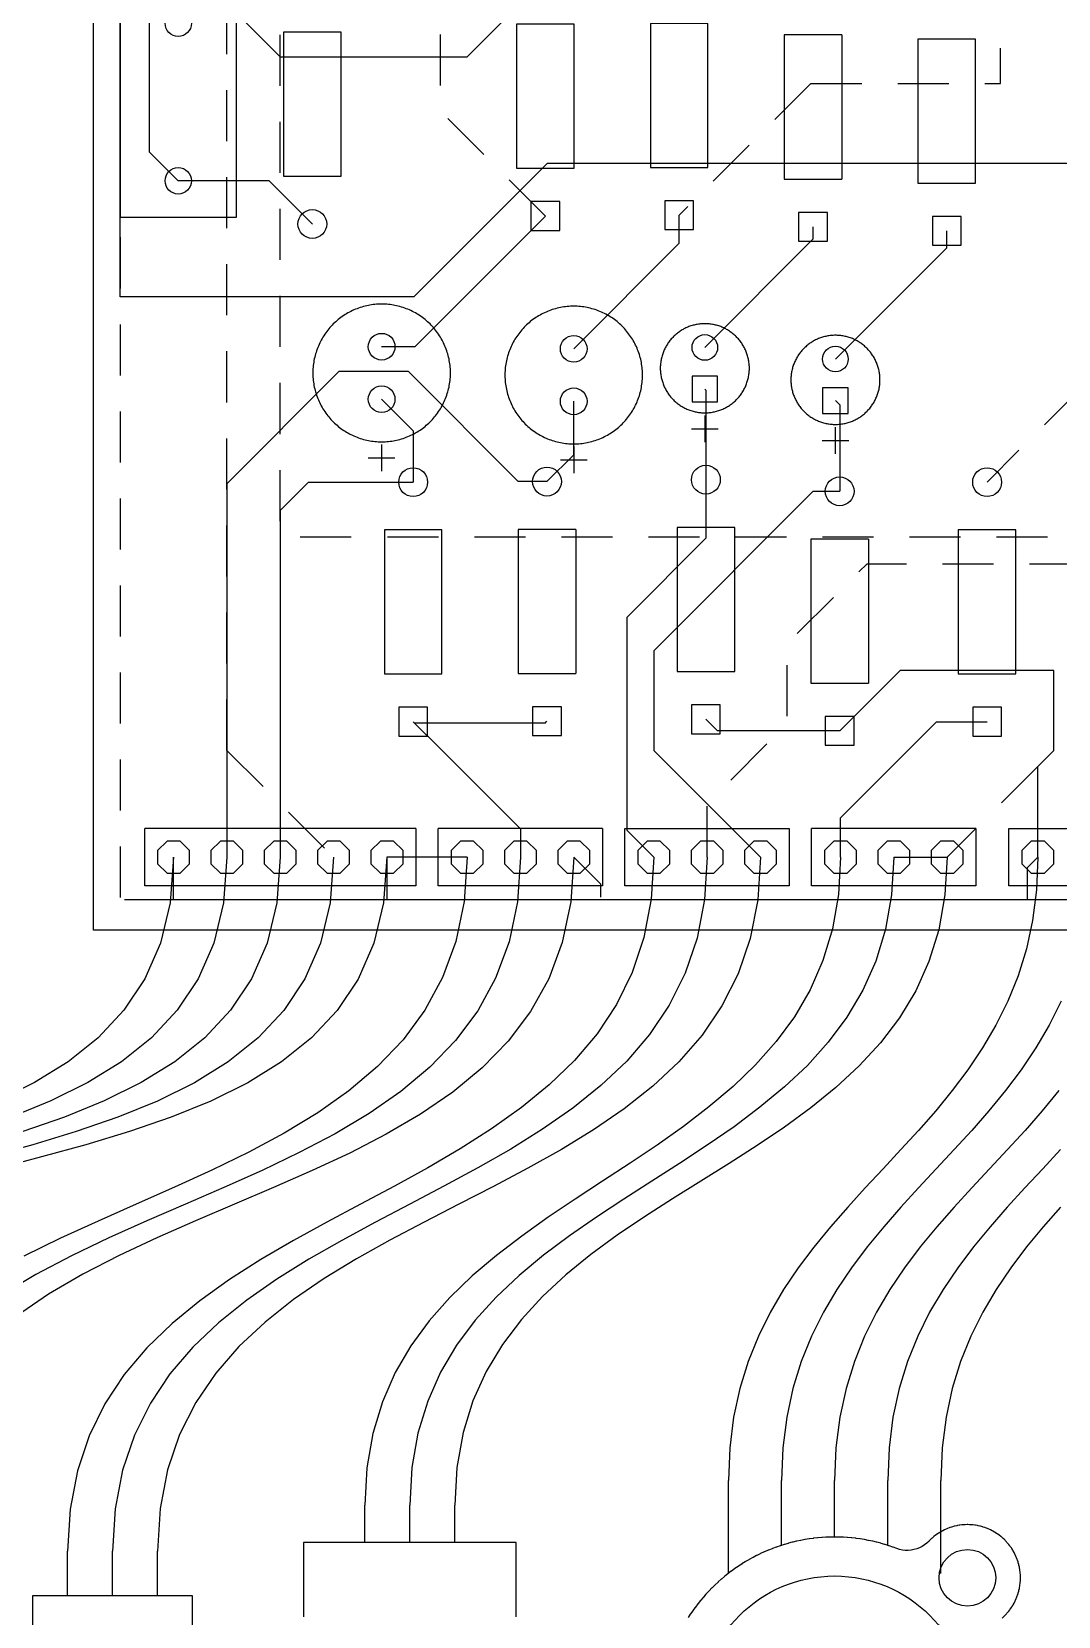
# Model space of a CAD drawing. Header units: millimetres. Extents: x 0 to 150, y 0 to 136.
# Drawn here: x 32.3 to 66.6, y 36.2 to 89 of the extents above; entities that cross this region are included whole.
import ezdxf

# ---------------------------------------------------------------- set-up
doc = ezdxf.new("R2010")
doc.units = ezdxf.units.MM
for name, color, linetype in [('CU_BOT', 5, 'Continuous'), ('CU_TOP', 1, 'Continuous'), ('HARNESS', 3, 'Continuous'), ('OUTLINE', 7, 'Continuous'), ('PADS', 2, 'Continuous'), ('PANEL', 4, 'Continuous'), ('PANEL_DETAIL', 4, 'Continuous'), ('SILK', 8, 'Continuous')]:
    doc.layers.add(name, color=color, linetype=linetype)

msp = doc.modelspace()

# ---------------------------------------------------------------- linework, layer by layer
at = {"layer": 'CU_BOT'}
for points in [[(38.845, 88.28), (38.845, 89.98)], [(40.623, 87.2248), (40.623, 88.9248)], [(45.957, 87.2389), (45.957, 88.9389)], [(64.1065, 87.305), (64.626, 87.305), (64.626, 88.4855)], [(35.289, 87.979), (35.289, 86.279)], [(58.3065, 87.305), (57.1044, 86.1029)], [(58.3065, 87.305), (60.0065, 87.305)], [(61.2065, 87.305), (62.9065, 87.305)], [(38.845, 85.38), (38.845, 87.08)], [(47.4063, 84.9392), (46.2042, 86.1413)], [(40.623, 84.3248), (40.623, 86.0248)], [(35.289, 85.079), (35.289, 83.379)], [(56.2559, 85.2544), (55.0538, 84.0523)], [(38.845, 82.48), (38.845, 84.18)], [(49.4569, 82.8886), (48.2548, 84.0906)], [(40.623, 81.4248), (40.623, 83.1248)], [(54.2053, 83.2038), (53.917, 82.9155)], [(35.289, 82.179), (35.289, 80.479)], [(38.845, 79.58), (38.845, 81.28)], [(40.623, 78.5248), (40.623, 80.2248)], [(35.289, 79.279), (35.289, 77.579)], [(38.845, 76.68), (38.845, 78.38)], [(40.623, 75.6248), (40.623, 77.3248)], [(67.293, 77.1322), (66.0909, 75.9301)], [(35.289, 76.379), (35.289, 74.679)], [(38.845, 73.78), (38.845, 75.48)], [(65.2424, 75.0816), (64.1815, 74.0207)], [(40.623, 72.7248), (40.623, 74.4248)], [(35.289, 73.479), (35.289, 71.779)], [(38.845, 70.88), (38.845, 72.58)], [(42.9902, 72.192), (41.2902, 72.192)], [(45.8902, 72.192), (44.1902, 72.192)], [(48.7902, 72.192), (47.0902, 72.192)], [(51.6902, 72.192), (49.9902, 72.192)], [(54.5902, 72.192), (52.8902, 72.192)], [(57.4902, 72.192), (55.7902, 72.192)], [(60.3902, 72.192), (58.6902, 72.192)], [(63.2902, 72.192), (61.5902, 72.192)], [(66.1902, 72.192), (64.4902, 72.192)], [(59.9063, 71.0283), (60.181, 71.303), (61.4926, 71.303)], [(62.6926, 71.303), (64.3926, 71.303)], [(65.5926, 71.303), (67.2926, 71.303)], [(35.289, 70.579), (35.289, 68.879)], [(57.8557, 68.9777), (59.0578, 70.1798)], [(38.845, 67.98), (38.845, 69.68)], [(35.289, 67.679), (35.289, 65.979)], [(57.514, 66.2193), (57.514, 67.9193)], [(38.845, 65.08), (38.845, 66.78)], [(38.845, 65.08), (40.0471, 63.8779)], [(55.6404, 64.0954), (56.8425, 65.2975)], [(35.289, 64.779), (35.289, 63.079)], [(65.8588, 64.5348), (64.6567, 63.3327)], [(40.8956, 63.0294), (42.0977, 61.8273)], [(54.847, 61.524), (54.847, 63.224)], [(63.8082, 62.4842), (62.848, 61.524)], [(35.289, 61.879), (35.289, 60.179)], [(50.402, 61.524), (51.291, 60.635), (51.291, 60.1922)], [(37.128, 60.1016), (35.428, 60.1016)], [(40.028, 60.1016), (38.328, 60.1016)], [(42.928, 60.1016), (41.228, 60.1016)], [(45.828, 60.1016), (44.128, 60.1016)], [(48.728, 60.1016), (47.028, 60.1016)], [(51.628, 60.1016), (51.291, 60.1016), (49.928, 60.1016)], [(54.528, 60.1016), (52.828, 60.1016)], [(57.428, 60.1016), (55.728, 60.1016)], [(60.328, 60.1016), (58.628, 60.1016)], [(63.228, 60.1016), (61.528, 60.1016)], [(66.128, 60.1016), (64.428, 60.1016)]]:
    msp.add_lwpolyline(points, dxfattribs=at)
at = {"layer": 'CU_TOP'}
for points in [[(71.2046, 61.8796), (72.3603, 63.0353), (72.3603, 70.1473), (74.405, 72.192), (77.072, 72.192), (78.85, 73.97), (78.85, 78.6817), (79.739, 79.5707), (79.739, 84.638), (49.513, 84.638), (45.068, 80.193), (35.289, 80.193), (35.289, 94.417), (39.3336, 94.417), (39.734, 94.0166)], [(41.6915, 82.6224), (40.2519, 84.0619), (37.2218, 84.0619), (36.2654, 85.0184), (36.2654, 92.292), (36.3543, 92.3809), (36.4361, 92.3809), (40.623, 88.194), (46.846, 88.194), (49.4569, 90.8049), (49.4569, 90.8718)], [(53.917, 81.979), (53.917, 82.9155)], [(49.4569, 82.8886), (45.1024, 78.5341), (44.0012, 78.5341)], [(58.3771, 82.5298), (58.3771, 82.1126), (54.7732, 78.5087)], [(62.8372, 81.8336), (62.8372, 82.3951)], [(53.917, 81.979), (50.402, 78.464)], [(62.8372, 81.8336), (59.1267, 78.123)], [(49.5114, 74.0394), (48.5546, 74.0394), (44.8902, 77.7038), (42.5788, 77.7038), (38.845, 73.97), (38.845, 61.524)], [(54.7732, 77.1219), (54.8088, 77.0863), (54.8088, 74.102), (54.8088, 72.1538), (52.18, 69.525)], [(45.0513, 75.7341), (44.0012, 76.7841)], [(50.402, 74.9301), (50.402, 76.714)], [(59.2689, 76.5939), (59.1267, 76.7362)], [(59.2689, 76.5939), (59.2689, 73.7163)], [(106.0534, 75.748), (104.631, 75.748), (99.9193, 75.748), (96.4522, 72.2809), (96.4522, 62.9398), (97.9628, 61.4292), (96.6352, 60.1016), (80.816, 60.1016), (75.294, 60.1016), (71.738, 60.1016), (65.515, 60.1016), (44.179, 60.1016), (37.067, 60.1016), (37.067, 61.524)], [(45.0513, 75.7341), (45.0513, 74.0207)], [(50.402, 74.9301), (49.5114, 74.0394)], [(40.623, 73.081), (41.5627, 74.0207), (45.0513, 74.0207)], [(58.3799, 73.7163), (53.069, 68.4054)], [(58.3799, 73.7163), (59.2689, 73.7163)], [(40.623, 73.081), (40.623, 61.524)], [(52.18, 62.413), (52.18, 69.525)], [(53.069, 68.4054), (53.069, 65.08), (56.625, 61.524)], [(65.8706, 61.524), (65.8706, 64.5466), (66.404, 65.08), (66.404, 67.747), (61.2829, 67.747), (59.2689, 65.733), (55.1945, 65.733), (54.8088, 66.1187)], [(45.0513, 66.0375), (45.0938, 65.9948), (45.957, 65.1317)], [(49.4499, 65.9948), (49.5114, 66.0562)], [(59.292, 61.524), (59.292, 62.8371), (62.4924, 66.0375), (64.1815, 66.0375)], [(49.4499, 65.9948), (45.0938, 65.9948)], [(48.624, 62.4647), (45.957, 65.1317)], [(48.624, 62.4647), (48.624, 61.524)], [(52.18, 62.413), (53.069, 61.524)], [(44.179, 61.524), (44.179, 60.1016)], [(46.846, 61.524), (44.179, 61.524)], [(61.07, 61.524), (62.848, 61.524)], [(65.515, 61.1684), (65.8706, 61.524)], [(65.515, 61.1684), (65.515, 60.1016)]]:
    msp.add_lwpolyline(points, dxfattribs=at)
at = {"layer": 'HARNESS'}
for points in [[(42.401, 61.524), (42.2885, 60.0024), (41.9628, 58.6542), (41.4418, 57.4652), (40.7431, 56.4207), (39.8846, 55.5063), (38.8839, 54.7076), (37.7589, 54.0101), (36.5273, 53.3994), (35.207, 52.861), (33.8155, 52.3804), (32.3708, 51.9432), (30.8905, 51.5348)], [(44.179, 61.524), (44.0665, 60.0021), (43.7407, 58.6538), (43.2195, 57.4645), (42.5206, 56.42), (41.6618, 55.5056), (40.6608, 54.7069), (39.5355, 54.0094), (38.3035, 53.3988), (36.9827, 52.8604), (35.5909, 52.3799), (34.1457, 51.9429), (32.665, 51.5347), (31.1665, 51.141)], [(37.067, 61.524), (36.9546, 60.0032), (36.6292, 58.6557), (36.1087, 57.467), (35.4106, 56.4228), (34.5529, 55.5086), (33.5532, 54.7099), (32.4292, 54.0123), (31.1988, 53.4013)], [(48.624, 61.524), (48.5275, 60.0413), (48.248, 58.701), (47.8008, 57.4912), (47.2012, 56.4), (46.4644, 55.4156), (45.6056, 54.5262), (44.6401, 53.7198), (43.5832, 52.9846), (42.45, 52.3087), (41.2559, 51.6802), (40.016, 51.0874), (38.7456, 50.5183), (37.46, 49.961), (36.1744, 49.4037), (34.904, 48.8346), (33.6641, 48.2418), (32.47, 47.6133), (31.3368, 46.9374)], [(38.845, 61.524), (38.7326, 60.0029), (38.4071, 58.6552), (37.8864, 57.4664), (37.1881, 56.4221), (36.3301, 55.5078), (35.3301, 54.7091), (34.2058, 54.0116), (32.975, 53.4007), (31.6554, 52.8621)], [(50.402, 61.524), (50.3042, 60.0329), (50.0213, 58.6863), (49.5685, 57.4719), (48.9614, 56.3779), (48.2153, 55.3922), (47.3458, 54.5027), (46.3683, 53.6975), (45.2981, 52.9645), (44.1508, 52.2916), (42.9417, 51.6668), (41.6863, 51.0782), (40.4, 50.5136), (39.0983, 49.961), (37.7966, 49.4084), (36.5103, 48.8438), (35.2549, 48.2552), (34.0458, 47.6304), (32.8985, 46.9575), (31.8283, 46.2245)], [(40.623, 61.524), (40.5105, 60.0026), (40.185, 58.6547), (39.6641, 57.4658), (38.9656, 56.4214), (38.1073, 55.5071), (37.107, 54.7084), (35.9823, 54.0109), (34.7511, 53.4001), (33.4312, 52.8615), (32.0401, 52.3808)], [(46.846, 61.524), (46.7507, 60.0496), (46.4747, 58.7156), (46.0331, 57.5103), (45.441, 56.422), (44.7134, 55.4389), (43.8654, 54.5495), (42.912, 53.7419), (41.8683, 53.0045), (40.7493, 52.3256), (39.5701, 51.6935), (38.3457, 51.0965), (37.0912, 50.5229), (35.8217, 49.961), (34.5522, 49.3991), (33.2977, 48.8255), (32.0733, 48.2285)], [(53.069, 61.524), (52.9845, 60.1218), (52.7399, 58.8426), (52.3486, 57.6762), (51.8239, 56.6124), (51.1791, 55.6409), (50.4276, 54.7514), (49.5826, 53.9338), (48.6577, 53.1776), (47.666, 52.4728), (46.621, 51.8089), (45.536, 51.1759), (44.4243, 50.5633), (43.2992, 49.961), (42.1741, 49.3587), (41.0624, 48.7461), (39.9774, 48.1131), (38.9324, 47.4492), (37.9407, 46.7444), (37.0158, 45.9882), (36.1708, 45.1706), (35.4193, 44.2811), (34.7745, 43.3096), (34.2498, 42.2458), (33.8585, 41.0794), (33.6139, 39.8002), (33.5294, 38.398)], [(54.847, 61.524), (54.7613, 60.114), (54.5132, 58.8289), (54.1163, 57.6583), (53.5841, 56.5918), (52.9301, 55.6191), (52.1678, 54.7296), (51.3108, 53.913), (50.3726, 53.1589), (49.3668, 52.4569), (48.3068, 51.7965), (47.2063, 51.1673), (46.0786, 50.5589), (44.9375, 49.961), (43.7964, 49.3631), (42.6687, 48.7547), (41.5682, 48.1255), (40.5082, 47.4651), (39.5024, 46.7631), (38.5642, 46.009), (37.7072, 45.1924), (36.9449, 44.3029), (36.2909, 43.3302), (35.7587, 42.2637), (35.3618, 41.0931), (35.1137, 39.808), (35.028, 38.398)], [(56.625, 61.524), (56.5381, 60.1061), (56.2865, 58.815), (55.884, 57.6402), (55.3443, 56.5711), (54.681, 55.5971), (53.908, 54.7076), (53.0389, 53.8922), (52.0875, 53.1401), (51.0675, 52.4409), (49.9926, 51.7839), (48.8765, 51.1587), (47.733, 50.5545), (46.5758, 49.961), (45.4186, 49.3675), (44.2751, 48.7633), (43.159, 48.1381), (42.0841, 47.4811), (41.0641, 46.7819), (40.1127, 46.0298), (39.2436, 45.2144), (38.4706, 44.3249), (37.8073, 43.3509), (37.2676, 42.2818), (36.8651, 41.107), (36.6135, 39.8159), (36.5266, 38.398)], [(59.292, 61.524), (59.2235, 60.2785), (59.0251, 59.1326), (58.7076, 58.0781), (58.2819, 57.1065), (57.7589, 56.2096), (57.1492, 55.3792), (56.4639, 54.6068), (55.7135, 53.8842), (54.9091, 53.2032), (54.0614, 52.5553), (53.1812, 51.9324), (52.2794, 51.326), (51.3667, 50.728), (50.454, 50.13), (49.5522, 49.5236), (48.672, 48.9007), (47.8243, 48.2528), (47.0199, 47.5718), (46.2695, 46.8492), (45.5842, 46.0768), (44.9745, 45.2464), (44.4515, 44.3495), (44.0258, 43.3779), (43.7083, 42.3234), (43.5099, 41.1775), (43.4414, 39.932)], [(61.07, 61.524), (61.0003, 60.2714), (60.7984, 59.12), (60.4753, 58.0616), (60.0421, 57.0876), (59.5099, 56.1896), (58.8895, 55.3591), (58.192, 54.5878), (57.4285, 53.8671), (56.6098, 53.1886), (55.7472, 52.5439), (54.8515, 51.9245), (53.9337, 51.322), (53.005, 50.728), (52.0763, 50.134), (51.1585, 49.5315), (50.2628, 48.9121), (49.4002, 48.2674), (48.5815, 47.5889), (47.818, 46.8682), (47.1205, 46.0969), (46.5001, 45.2664), (45.9679, 44.3684), (45.5347, 43.3944), (45.2116, 42.336), (45.0097, 41.1846), (44.94, 39.932)], [(62.848, 61.524), (62.777, 60.2641), (62.5716, 59.1073), (62.243, 58.045), (61.8023, 57.0685), (61.2608, 56.1693), (60.6297, 55.3389), (59.9202, 54.5685), (59.1434, 53.8497), (58.3106, 53.1738), (57.433, 52.5323), (56.5218, 51.9166), (55.5881, 51.318), (54.6433, 50.728), (53.6985, 50.138), (52.7648, 49.5394), (51.8536, 48.9237), (50.976, 48.2822), (50.1432, 47.6063), (49.3664, 46.8875), (48.6569, 46.1171), (48.0258, 45.2867), (47.4843, 44.3875), (47.0436, 43.411), (46.715, 42.3487), (46.5096, 41.1919), (46.4386, 39.932)], [(65.8706, 61.524), (65.826, 60.437), (65.697, 59.4191), (65.4905, 58.4647), (65.2136, 57.568), (64.8733, 56.7231), (64.4768, 55.9245), (64.0309, 55.1661), (63.5429, 54.4424), (63.0196, 53.7475), (62.4681, 53.0757), (61.8956, 52.4212), (61.309, 51.7782), (60.7153, 51.141), (60.1216, 50.5038), (59.535, 49.8608), (58.9625, 49.2063), (58.411, 48.5345), (57.8877, 47.8396), (57.3997, 47.1159), (56.9538, 46.3575), (56.5573, 45.5589), (56.217, 44.714), (55.9401, 43.8173), (55.7336, 42.8629), (55.6046, 41.845), (55.56, 40.758)], [(66.6506, 56.7227), (66.2537, 55.924), (65.8075, 55.1657), (65.319, 54.442), (64.7954, 53.7472), (64.2435, 53.0755), (63.6705, 52.421), (63.0834, 51.7781), (62.4893, 51.141), (61.8952, 50.5039), (61.3081, 49.861), (60.7351, 49.2065), (60.1832, 48.5348), (59.6596, 47.84), (59.1711, 47.1163), (58.7249, 46.358), (58.328, 45.5593), (57.9875, 44.7144), (57.7104, 43.8176), (57.5038, 42.8632), (57.3746, 41.8452), (57.33, 40.758)], [(66.5712, 53.7469), (66.0189, 53.0752), (65.4454, 52.4209), (64.8579, 51.778), (64.2633, 51.141), (63.6687, 50.504), (63.0812, 49.8611), (62.5077, 49.2068), (61.9554, 48.5351), (61.4314, 47.8403), (60.9425, 47.1167), (60.496, 46.3584), (60.0988, 45.5597), (59.758, 44.7148), (59.4807, 43.818), (59.2739, 42.8634), (59.1447, 41.8454), (59.1, 40.758)], [(66.6324, 51.778), (66.0373, 51.141), (65.4422, 50.504), (64.8543, 49.8613), (64.2804, 49.207), (63.7277, 48.5354), (63.2032, 47.8407), (62.714, 47.1171), (62.2671, 46.3588), (61.8696, 45.5601), (61.5286, 44.7152), (61.251, 43.8183), (61.044, 42.8637), (60.9147, 41.8455), (60.87, 40.758)], [(66.6273, 49.8615), (66.053, 49.2073), (65.4999, 48.5357), (64.975, 47.8411), (64.4854, 47.1175), (64.0382, 46.3593), (63.6404, 45.5606), (63.2991, 44.7156), (63.0213, 43.8187), (62.8142, 42.864), (62.6847, 41.8457), (62.64, 40.758)]]:
    msp.add_lwpolyline(points, dxfattribs=at)
at = {"layer": 'OUTLINE'}
msp.add_lwpolyline([(34.4, 129.088), (132.4, 129.088), (132.4, 59.088), (34.4, 59.088)], close=True, dxfattribs=at)
at = {"layer": 'PADS'}
for points in [[(48.9768, 83.3686), (48.9768, 82.4085), (49.9369, 82.4085), (49.9369, 83.3686)], [(53.4369, 83.3956), (53.4369, 82.4355), (54.397, 82.4355), (54.397, 83.3956)], [(57.897, 83.0099), (57.897, 82.0498), (58.8572, 82.0498), (58.8572, 83.0099)], [(62.3572, 82.8752), (62.3572, 81.9151), (63.3173, 81.9151), (63.3173, 82.8752)], [(54.3465, 77.5486), (54.3465, 76.6952), (55.1999, 76.6952), (55.1999, 77.5486)], [(58.6999, 77.1629), (58.6999, 76.3095), (59.5534, 76.3095), (59.5534, 77.1629)], [(49.0313, 66.5363), (49.0313, 65.5762), (49.9915, 65.5762), (49.9915, 66.5363)], [(54.3287, 66.5988), (54.3287, 65.6387), (55.2888, 65.6387), (55.2888, 66.5988)], [(44.5712, 66.5175), (44.5712, 65.5574), (45.5313, 65.5574), (45.5313, 66.5175)], [(58.7888, 66.2131), (58.7888, 65.253), (59.749, 65.253), (59.749, 66.2131)], [(63.7014, 66.5175), (63.7014, 65.5574), (64.6616, 65.5574), (64.6616, 66.5175)], [(37.6004, 61.7449), (37.2879, 62.0574), (36.8461, 62.0574), (36.5336, 61.7449), (36.5336, 61.3031), (36.8461, 60.9906), (37.2879, 60.9906), (37.6004, 61.3031)], [(39.3784, 61.7449), (39.0659, 62.0574), (38.6241, 62.0574), (38.3116, 61.7449), (38.3116, 61.3031), (38.6241, 60.9906), (39.0659, 60.9906), (39.3784, 61.3031)], [(41.1564, 61.7449), (40.8439, 62.0574), (40.4021, 62.0574), (40.0896, 61.7449), (40.0896, 61.3031), (40.4021, 60.9906), (40.8439, 60.9906), (41.1564, 61.3031)], [(42.9344, 61.7449), (42.6219, 62.0574), (42.1801, 62.0574), (41.8676, 61.7449), (41.8676, 61.3031), (42.1801, 60.9906), (42.6219, 60.9906), (42.9344, 61.3031)], [(44.7124, 61.7449), (44.3999, 62.0574), (43.9581, 62.0574), (43.6456, 61.7449), (43.6456, 61.3031), (43.9581, 60.9906), (44.3999, 60.9906), (44.7124, 61.3031)], [(47.3794, 61.7449), (47.0669, 62.0574), (46.6251, 62.0574), (46.3126, 61.7449), (46.3126, 61.3031), (46.6251, 60.9906), (47.0669, 60.9906), (47.3794, 61.3031)], [(49.1574, 61.7449), (48.8449, 62.0574), (48.4031, 62.0574), (48.0906, 61.7449), (48.0906, 61.3031), (48.4031, 60.9906), (48.8449, 60.9906), (49.1574, 61.3031)], [(50.9354, 61.7449), (50.6229, 62.0574), (50.1811, 62.0574), (49.8686, 61.7449), (49.8686, 61.3031), (50.1811, 60.9906), (50.6229, 60.9906), (50.9354, 61.3031)], [(53.6024, 61.7449), (53.2899, 62.0574), (52.8481, 62.0574), (52.5356, 61.7449), (52.5356, 61.3031), (52.8481, 60.9906), (53.2899, 60.9906), (53.6024, 61.3031)], [(55.3804, 61.7449), (55.0679, 62.0574), (54.6261, 62.0574), (54.3136, 61.7449), (54.3136, 61.3031), (54.6261, 60.9906), (55.0679, 60.9906), (55.3804, 61.3031)], [(57.1584, 61.7449), (56.8459, 62.0574), (56.4041, 62.0574), (56.0916, 61.7449), (56.0916, 61.3031), (56.4041, 60.9906), (56.8459, 60.9906), (57.1584, 61.3031)], [(59.8254, 61.7449), (59.5129, 62.0574), (59.0711, 62.0574), (58.7586, 61.7449), (58.7586, 61.3031), (59.0711, 60.9906), (59.5129, 60.9906), (59.8254, 61.3031)], [(61.6034, 61.7449), (61.2909, 62.0574), (60.8491, 62.0574), (60.5366, 61.7449), (60.5366, 61.3031), (60.8491, 60.9906), (61.2909, 60.9906), (61.6034, 61.3031)], [(63.3814, 61.7449), (63.0689, 62.0574), (62.6271, 62.0574), (62.3146, 61.7449), (62.3146, 61.3031), (62.6271, 60.9906), (63.0689, 60.9906), (63.3814, 61.3031)], [(66.404, 61.7449), (66.0915, 62.0574), (65.6497, 62.0574), (65.3372, 61.7449), (65.3372, 61.3031), (65.6497, 60.9906), (66.0915, 60.9906), (66.404, 61.3031)]]:
    msp.add_lwpolyline(points, close=True, dxfattribs=at)
for centre, radius in [((37.2218, 89.3119), 0.4403), ((37.2218, 84.0619), 0.4403), ((41.6915, 82.6224), 0.4801), ((44.0012, 78.5341), 0.4445), ((50.402, 78.464), 0.4445), ((54.7732, 78.5087), 0.4267), ((59.1267, 78.123), 0.4267), ((44.0012, 76.7841), 0.4445), ((50.402, 76.714), 0.4445), ((45.0513, 74.0207), 0.4801), ((49.5114, 74.0394), 0.4801), ((54.8088, 74.102), 0.4801), ((64.1815, 74.0207), 0.4801), ((59.2689, 73.7163), 0.4801)]:
    msp.add_circle(centre, radius, dxfattribs=at)
at = {"layer": 'PANEL'}
for points in [[(64.6801, 36.163), (64.7473, 36.2335), (64.7677, 36.2529), (64.7851, 36.2703), (64.828, 36.3154), (64.8445, 36.3337), (64.8852, 36.3808), (64.9008, 36.3998), (64.9391, 36.4489), (64.9538, 36.4687), (64.9896, 36.5196), (65.0033, 36.54), (65.0366, 36.5926), (65.0492, 36.6137), (65.0799, 36.6679), (65.0915, 36.6896), (65.1195, 36.7452), (65.13, 36.7675), (65.1553, 36.8244), (65.1647, 36.8471), (65.1871, 36.9052), (65.1954, 36.9284), (65.2149, 36.9875), (65.2221, 37.0111), (65.2387, 37.0711), (65.2447, 37.0949), (65.2583, 37.1557), (65.2631, 37.1798), (65.2737, 37.2412), (65.2773, 37.2655), (65.285, 37.3273), (65.2874, 37.3518), (65.292, 37.4139), (65.2932, 37.4385), (65.2947, 37.5007), (65.2947, 37.5253), (65.2932, 37.5875), (65.292, 37.6121), (65.2874, 37.6742), (65.285, 37.6987), (65.2773, 37.7605), (65.2737, 37.7848), (65.2631, 37.8462), (65.2583, 37.8703), (65.2447, 37.9311), (65.2387, 37.9549), (65.2221, 38.0149), (65.2149, 38.0385), (65.1954, 38.0976), (65.1871, 38.1208), (65.1647, 38.1789), (65.1553, 38.2016), (65.13, 38.2585), (65.1195, 38.2808), (65.0915, 38.3364), (65.0799, 38.3581), (65.0492, 38.4123), (65.0366, 38.4334), (65.0033, 38.486), (64.9896, 38.5064), (64.9538, 38.5573), (64.9391, 38.5771), (64.9008, 38.6262), (64.8852, 38.6452), (64.8445, 38.6923), (64.828, 38.7106), (64.7851, 38.7557), (64.7677, 38.7731), (64.7226, 38.816), (64.7043, 38.8325), (64.6572, 38.8732), (64.6382, 38.8888), (64.5891, 38.9271), (64.5693, 38.9418), (64.5184, 38.9776), (64.498, 38.9913), (64.4454, 39.0246), (64.4243, 39.0372), (64.3701, 39.0679), (64.3484, 39.0795), (64.2928, 39.1075), (64.2705, 39.118), (64.2136, 39.1433), (64.1909, 39.1527), (64.1328, 39.1751), (64.1096, 39.1834), (64.0505, 39.2029), (64.0269, 39.2101), (63.9669, 39.2267), (63.9431, 39.2327), (63.8823, 39.2463), (63.8582, 39.2511), (63.7968, 39.2617), (63.7725, 39.2653), (63.7107, 39.273), (63.6862, 39.2754), (63.6241, 39.28), (63.5995, 39.2812), (63.5373, 39.2827), (63.5127, 39.2827), (63.4505, 39.2812), (63.4259, 39.28), (63.3638, 39.2754), (63.3393, 39.273), (63.2775, 39.2653), (63.2532, 39.2617), (63.1918, 39.2511), (63.1677, 39.2463), (63.1069, 39.2327), (63.0831, 39.2267), (63.0231, 39.2101), (62.9995, 39.2029), (62.9404, 39.1834), (62.9172, 39.1751), (62.8591, 39.1527), (62.8364, 39.1433), (62.7795, 39.118), (62.7572, 39.1075), (62.7016, 39.0795), (62.6799, 39.0679), (62.6257, 39.0372), (62.6046, 39.0246), (62.552, 38.9913), (62.5316, 38.9776), (62.4807, 38.9418), (62.4609, 38.9271), (62.4118, 38.8888), (62.3928, 38.8732), (62.3457, 38.8325), (62.3274, 38.816), (62.2823, 38.7731), (62.2649, 38.7557), (62.2455, 38.7353), (62.175, 38.6681), (62.0983, 38.608), (62.0162, 38.5557), (61.9293, 38.5116), (61.8386, 38.4761), (61.7449, 38.4496), (61.649, 38.4323), (61.5519, 38.4244), (61.4545, 38.426), (61.3578, 38.437), (61.2625, 38.4573), (61.1697, 38.4867), (61.0537, 38.5299), (61.0421, 38.534), (60.9195, 38.5762), (60.9078, 38.58), (60.7843, 38.6192), (60.7725, 38.6227), (60.648, 38.6588), (60.6362, 38.6621), (60.5109, 38.6952), (60.4989, 38.6981), (60.3728, 38.7281), (60.3608, 38.7308), (60.234, 38.7576), (60.222, 38.76), (60.0946, 38.7837), (60.0824, 38.7859), (59.9545, 38.8064), (59.9423, 38.8082), (59.8139, 38.8257), (59.8017, 38.8272), (59.6729, 38.8415), (59.6606, 38.8427), (59.5315, 38.8538), (59.5192, 38.8547), (59.3899, 38.8627), (59.3776, 38.8633), (59.248, 38.868), (59.2357, 38.8683), (59.1062, 38.8699), (59.0938, 38.8699), (58.9643, 38.8683), (58.952, 38.868), (58.8224, 38.8633), (58.8101, 38.8627), (58.6808, 38.8547), (58.6685, 38.8538), (58.5394, 38.8427), (58.5271, 38.8415), (58.3983, 38.8272), (58.3861, 38.8257), (58.2577, 38.8082), (58.2455, 38.8064), (58.1176, 38.7859), (58.1054, 38.7837), (57.978, 38.76), (57.966, 38.7576), (57.8392, 38.7308), (57.8272, 38.7281), (57.7011, 38.6981), (57.6891, 38.6952), (57.5638, 38.6621), (57.552, 38.6588), (57.4275, 38.6227), (57.4157, 38.6192), (57.2922, 38.58), (57.2805, 38.5762), (57.1579, 38.534), (57.1463, 38.5299), (57.0249, 38.4847), (57.0134, 38.4803), (56.893, 38.4322), (56.8817, 38.4274), (56.7626, 38.3764), (56.7513, 38.3714), (56.6335, 38.3174), (56.6223, 38.3122), (56.5059, 38.2553), (56.4949, 38.2498), (56.3798, 38.1901), (56.369, 38.1843), (56.2555, 38.1218), (56.2447, 38.1157), (56.1328, 38.0505), (56.1222, 38.0442), (56.0119, 37.9762), (56.0015, 37.9696), (55.8929, 37.8989), (55.8826, 37.8921), (55.7758, 37.8188), (55.7657, 37.8117), (55.6607, 37.7358), (55.6508, 37.7284), (55.5476, 37.6499), (55.5379, 37.6424), (55.4367, 37.5614), (55.4272, 37.5536), (55.3281, 37.4701), (55.3187, 37.4621), (55.2217, 37.3763), (55.2125, 37.368), (55.1176, 37.2798), (55.1087, 37.2713), (55.0159, 37.1808), (55.0072, 37.1721), (54.9167, 37.0793), (54.9082, 37.0704), (54.82, 36.9755), (54.8117, 36.9663), (54.7259, 36.8693), (54.7179, 36.8599), (54.6344, 36.7608), (54.6266, 36.7513), (54.5456, 36.6501), (54.5381, 36.6404), (54.4596, 36.5372), (54.4522, 36.5273), (54.3763, 36.4223), (54.3692, 36.4122), (54.2959, 36.3054), (54.2891, 36.2951), (54.2184, 36.1865)], [(48.48, 36.2097), (48.48, 38.693), (48.48, 38.693), (41.4, 38.693), (41.4, 36.2097)], [(32.373, 36.923), (37.683, 36.923), (37.683, 34.4095)], [(32.373, 34.4095), (32.373, 36.923)]]:
    msp.add_lwpolyline(points, dxfattribs=at)
msp.add_circle((63.525, 37.513), 0.944, dxfattribs=at)
at = {"layer": 'PANEL_DETAIL'}
for points in [[(55.56, 37.6596), (55.56, 40.758)], [(57.33, 38.5924), (57.33, 40.758)], [(59.1, 38.87), (59.1, 40.758)], [(60.87, 38.5924), (60.87, 40.758)], [(62.64, 37.6596), (62.64, 40.758)], [(43.4414, 38.693), (43.4414, 39.932)], [(44.94, 38.693), (44.94, 39.932)], [(46.4386, 38.693), (46.4386, 39.932)], [(33.5294, 36.923), (33.5294, 38.398)], [(35.028, 36.923), (35.028, 38.398)], [(36.5266, 36.923), (36.5266, 38.398)]]:
    msp.add_lwpolyline(points, dxfattribs=at)
msp.add_circle((59.1, 33.088), 4.484, dxfattribs=at)
at = {"layer": 'SILK'}
for points in [[(39.1468, 90.5369), (39.1468, 82.8369), (35.2968, 82.8369), (35.2968, 90.5369), (39.1468, 90.5369)], [(50.417, 84.4799), (50.417, 89.2805), (48.4967, 89.2805), (48.4967, 84.4799), (50.417, 84.4799)], [(54.8771, 84.5068), (54.8771, 89.3074), (52.9569, 89.3074), (52.9569, 84.5068), (54.8771, 84.5068)], [(40.7314, 89.0143), (40.7314, 84.2137), (42.6516, 84.2137), (42.6516, 89.0143), (40.7314, 89.0143)], [(63.7973, 83.9864), (63.7973, 88.787), (61.8771, 88.787), (61.8771, 83.9864), (63.7973, 83.9864)], [(44.0012, 75.3655), (44.0571, 75.3662), (44.1128, 75.3682), (44.1686, 75.3716), (44.2243, 75.3764), (44.2798, 75.3825), (44.3352, 75.39), (44.3903, 75.3988), (44.4452, 75.4089), (44.4999, 75.4204), (44.5543, 75.4332), (44.6083, 75.4474), (44.662, 75.4627), (44.7153, 75.4795), (44.7681, 75.4975), (44.8205, 75.5169), (44.8725, 75.5374), (44.9239, 75.5593), (44.9748, 75.5824), (45.025, 75.6067), (45.0747, 75.6322), (45.1237, 75.659), (45.1721, 75.6869), (45.2198, 75.716), (45.2667, 75.7463), (45.3129, 75.7777), (45.3584, 75.8102), (45.403, 75.8438), (45.4468, 75.8784), (45.4898, 75.9142), (45.5317, 75.9509), (45.5729, 75.9887), (45.6132, 76.0274), (45.6524, 76.0672), (45.6906, 76.1079), (45.728, 76.1495), (45.7642, 76.1919), (45.7994, 76.2353), (45.8335, 76.2796), (45.8666, 76.3246), (45.8986, 76.3704), (45.9293, 76.417), (45.959, 76.4643), (45.9875, 76.5123), (46.0149, 76.5611), (46.041, 76.6104), (46.0659, 76.6604), (46.0896, 76.711), (46.1121, 76.7621), (46.1333, 76.8138), (46.1533, 76.8659), (46.172, 76.9186), (46.1893, 76.9717), (46.2054, 77.0252), (46.2203, 77.079), (46.2337, 77.1332), (46.2458, 77.1878), (46.2567, 77.2425), (46.2661, 77.2976), (46.2743, 77.3528), (46.281, 77.4083), (46.2865, 77.4639), (46.2905, 77.5196), (46.2933, 77.5753), (46.2947, 77.6312), (46.2947, 77.6871), (46.2933, 77.7429), (46.2905, 77.7987), (46.2865, 77.8544), (46.281, 77.91), (46.2743, 77.9655), (46.2661, 78.0207), (46.2567, 78.0758), (46.2458, 78.1305), (46.2337, 78.185), (46.2203, 78.2393), (46.2054, 78.2931), (46.1893, 78.3466), (46.172, 78.3997), (46.1533, 78.4524), (46.1333, 78.5045), (46.1121, 78.5562), (46.0896, 78.6073), (46.0659, 78.6579), (46.041, 78.7079), (46.0149, 78.7572), (45.9875, 78.806), (45.959, 78.854), (45.9293, 78.9013), (45.8986, 78.9479), (45.8666, 78.9937), (45.8335, 79.0387), (45.7994, 79.0829), (45.7642, 79.1263), (45.728, 79.1688), (45.6906, 79.2104), (45.6524, 79.2511), (45.6132, 79.2908), (45.5729, 79.3296), (45.5317, 79.3674), (45.4898, 79.4041), (45.4468, 79.4399), (45.403, 79.4745), (45.3584, 79.5081), (45.3129, 79.5406), (45.2667, 79.572), (45.2198, 79.6023), (45.1721, 79.6314), (45.1237, 79.6593), (45.0747, 79.6861), (45.025, 79.7115), (44.9748, 79.7359), (44.9239, 79.759), (44.8725, 79.7808), (44.8205, 79.8014), (44.7681, 79.8207), (44.7153, 79.8388), (44.662, 79.8555), (44.6083, 79.8709), (44.5543, 79.8851), (44.4999, 79.8979), (44.4452, 79.9094), (44.3903, 79.9195), (44.3352, 79.9283), (44.2798, 79.9358), (44.2243, 79.9419), (44.1686, 79.9467), (44.1128, 79.95), (44.0571, 79.9521), (44.0012, 79.9528), (43.9453, 79.9521), (43.8895, 79.95), (43.8338, 79.9467), (43.7781, 79.9419), (43.7226, 79.9358), (43.6672, 79.9283), (43.6121, 79.9195), (43.5572, 79.9094), (43.5025, 79.8979), (43.4481, 79.8851), (43.3941, 79.8709), (43.3404, 79.8555), (43.2871, 79.8388), (43.2343, 79.8207), (43.1818, 79.8014), (43.1299, 79.7808), (43.0785, 79.759), (43.0276, 79.7359), (42.9774, 79.7115), (42.9277, 79.6861), (42.8787, 79.6593), (42.8303, 79.6314), (42.7826, 79.6023), (42.7357, 79.572), (42.6895, 79.5406), (42.644, 79.5081), (42.5994, 79.4745), (42.5556, 79.4399), (42.5126, 79.4041), (42.4706, 79.3674), (42.4295, 79.3296), (42.3892, 79.2908), (42.35, 79.2511), (42.3117, 79.2104), (42.2744, 79.1688), (42.2383, 79.1263), (42.203, 79.0829), (42.1689, 79.0387), (42.1358, 78.9937), (42.1038, 78.9479), (42.073, 78.9013), (42.0434, 78.854), (42.0149, 78.806), (41.9875, 78.7572), (41.9614, 78.7079), (41.9365, 78.6579), (41.9127, 78.6073), (41.8903, 78.5562), (41.8691, 78.5045), (41.8491, 78.4524), (41.8304, 78.3997), (41.8131, 78.3466), (41.797, 78.2931), (41.7821, 78.2393), (41.7687, 78.185), (41.7566, 78.1305), (41.7457, 78.0758), (41.7363, 78.0207), (41.7281, 77.9655), (41.7214, 77.91), (41.7159, 77.8544), (41.7118, 77.7987), (41.7091, 77.7429), (41.7077, 77.6871), (41.7077, 77.6312), (41.7091, 77.5753), (41.7118, 77.5196), (41.7159, 77.4639), (41.7214, 77.4083), (41.7281, 77.3528), (41.7363, 77.2976), (41.7457, 77.2425), (41.7566, 77.1878), (41.7687, 77.1332), (41.7821, 77.079), (41.797, 77.0252), (41.8131, 76.9717), (41.8304, 76.9186), (41.8491, 76.8659), (41.8691, 76.8138), (41.8903, 76.7621), (41.9127, 76.711), (41.9365, 76.6604), (41.9614, 76.6104), (41.9875, 76.5611), (42.0149, 76.5123), (42.0434, 76.4643), (42.073, 76.417), (42.1038, 76.3704), (42.1358, 76.3246), (42.1689, 76.2796), (42.203, 76.2353), (42.2383, 76.1919), (42.2744, 76.1495), (42.3117, 76.1079), (42.35, 76.0672), (42.3892, 76.0274), (42.4295, 75.9887), (42.4706, 75.9509), (42.5126, 75.9142), (42.5556, 75.8784), (42.5994, 75.8438), (42.644, 75.8102), (42.6895, 75.7777), (42.7357, 75.7463), (42.7826, 75.716), (42.8303, 75.6869), (42.8787, 75.659), (42.9277, 75.6322), (42.9774, 75.6067), (43.0276, 75.5824), (43.0785, 75.5593), (43.1299, 75.5374), (43.1818, 75.5169), (43.2343, 75.4975), (43.2871, 75.4795), (43.3404, 75.4627), (43.3941, 75.4474), (43.4481, 75.4332), (43.5025, 75.4204), (43.5572, 75.4089), (43.6121, 75.3988), (43.6672, 75.39), (43.7226, 75.3825), (43.7781, 75.3764), (43.8338, 75.3716), (43.8895, 75.3682), (43.9453, 75.3662), (44.0012, 75.3655)], [(50.402, 75.2954), (50.4579, 75.2961), (50.5136, 75.2981), (50.5694, 75.3015), (50.6251, 75.3062), (50.6806, 75.3124), (50.736, 75.3198), (50.7911, 75.3286), (50.846, 75.3388), (50.9007, 75.3503), (50.9551, 75.3631), (51.0091, 75.3772), (51.0628, 75.3926), (51.1161, 75.4093), (51.1689, 75.4274), (51.2214, 75.4467), (51.2733, 75.4673), (51.3247, 75.4891), (51.3756, 75.5122), (51.4258, 75.5366), (51.4755, 75.5621), (51.5245, 75.5888), (51.5729, 75.6168), (51.6206, 75.6459), (51.6675, 75.6761), (51.7137, 75.7075), (51.7592, 75.74), (51.8038, 75.7736), (51.8476, 75.8083), (51.8905, 75.844), (51.9325, 75.8808), (51.9737, 75.9185), (52.014, 75.9573), (52.0532, 75.9971), (52.0914, 76.0377), (52.1288, 76.0793), (52.1649, 76.1218), (52.2002, 76.1652), (52.2343, 76.2094), (52.2674, 76.2545), (52.2993, 76.3002), (52.3301, 76.3469), (52.3598, 76.3942), (52.3883, 76.4422), (52.4157, 76.4909), (52.4418, 76.5403), (52.4667, 76.5902), (52.4904, 76.6409), (52.5129, 76.692), (52.5341, 76.7436), (52.5541, 76.7958), (52.5728, 76.8485), (52.5901, 76.9015), (52.6062, 76.955), (52.6211, 77.0088), (52.6345, 77.0631), (52.6466, 77.1176), (52.6575, 77.1724), (52.6669, 77.2275), (52.6751, 77.2827), (52.6818, 77.3381), (52.6873, 77.3938), (52.6913, 77.4494), (52.6941, 77.5052), (52.6955, 77.5611), (52.6955, 77.6169), (52.6941, 77.6728), (52.6913, 77.7286), (52.6873, 77.7842), (52.6818, 77.8399), (52.6751, 77.8953), (52.6669, 77.9506), (52.6575, 78.0056), (52.6466, 78.0604), (52.6345, 78.1149), (52.6211, 78.1692), (52.6062, 78.223), (52.5901, 78.2765), (52.5728, 78.3295), (52.5541, 78.3822), (52.5341, 78.4344), (52.5129, 78.4861), (52.4904, 78.5371), (52.4667, 78.5878), (52.4418, 78.6377), (52.4157, 78.6871), (52.3883, 78.7358), (52.3598, 78.7838), (52.3301, 78.8311), (52.2993, 78.8778), (52.2674, 78.9236), (52.2343, 78.9686), (52.2002, 79.0128), (52.1649, 79.0562), (52.1288, 79.0987), (52.0914, 79.1403), (52.0532, 79.1809), (52.014, 79.2207), (51.9737, 79.2595), (51.9325, 79.2972), (51.8905, 79.334), (51.8476, 79.3697), (51.8038, 79.4044), (51.7592, 79.438), (51.7137, 79.4705), (51.6675, 79.5019), (51.6206, 79.5321), (51.5729, 79.5613), (51.5245, 79.5892), (51.4755, 79.6159), (51.4258, 79.6414), (51.3756, 79.6658), (51.3247, 79.6889), (51.2733, 79.7107), (51.2214, 79.7313), (51.1689, 79.7506), (51.1161, 79.7687), (51.0628, 79.7854), (51.0091, 79.8008), (50.9551, 79.8149), (50.9007, 79.8277), (50.846, 79.8392), (50.7911, 79.8494), (50.736, 79.8582), (50.6806, 79.8656), (50.6251, 79.8718), (50.5694, 79.8765), (50.5136, 79.8799), (50.4579, 79.8819), (50.402, 79.8826), (50.3461, 79.8819), (50.2903, 79.8799), (50.2346, 79.8765), (50.1789, 79.8718), (50.1234, 79.8656), (50.068, 79.8582), (50.0129, 79.8494), (49.958, 79.8392), (49.9033, 79.8277), (49.8489, 79.8149), (49.7949, 79.8008), (49.7412, 79.7854), (49.6879, 79.7687), (49.6351, 79.7506), (49.5827, 79.7313), (49.5307, 79.7107), (49.4793, 79.6889), (49.4284, 79.6658), (49.3782, 79.6414), (49.3285, 79.6159), (49.2795, 79.5892), (49.2311, 79.5613), (49.1834, 79.5321), (49.1365, 79.5019), (49.0903, 79.4705), (49.0448, 79.438), (49.0002, 79.4044), (48.9564, 79.3697), (48.9134, 79.334), (48.8714, 79.2972), (48.8303, 79.2595), (48.79, 79.2207), (48.7508, 79.1809), (48.7126, 79.1403), (48.6752, 79.0987), (48.639, 79.0562), (48.6038, 79.0128), (48.5697, 78.9686), (48.5366, 78.9236), (48.5046, 78.8778), (48.4738, 78.8311), (48.4442, 78.7838), (48.4157, 78.7358), (48.3883, 78.6871), (48.3622, 78.6377), (48.3373, 78.5878), (48.3135, 78.5371), (48.2911, 78.4861), (48.2699, 78.4344), (48.2499, 78.3822), (48.2312, 78.3295), (48.2139, 78.2765), (48.1978, 78.223), (48.1829, 78.1692), (48.1695, 78.1149), (48.1574, 78.0604), (48.1465, 78.0056), (48.1371, 77.9506), (48.1289, 77.8953), (48.1222, 77.8399), (48.1167, 77.7842), (48.1127, 77.7286), (48.1099, 77.6728), (48.1085, 77.6169), (48.1085, 77.5611), (48.1099, 77.5052), (48.1127, 77.4494), (48.1167, 77.3938), (48.1222, 77.3381), (48.1289, 77.2827), (48.1371, 77.2275), (48.1465, 77.1724), (48.1574, 77.1176), (48.1695, 77.0631), (48.1829, 77.0088), (48.1978, 76.955), (48.2139, 76.9015), (48.2312, 76.8485), (48.2499, 76.7958), (48.2699, 76.7436), (48.2911, 76.692), (48.3135, 76.6409), (48.3373, 76.5902), (48.3622, 76.5403), (48.3883, 76.4909), (48.4157, 76.4422), (48.4442, 76.3942), (48.4738, 76.3469), (48.5046, 76.3002), (48.5366, 76.2545), (48.5697, 76.2094), (48.6038, 76.1652), (48.639, 76.1218), (48.6752, 76.0793), (48.7126, 76.0377), (48.7508, 75.9971), (48.79, 75.9573), (48.8303, 75.9185), (48.8714, 75.8808), (48.9134, 75.844), (48.9564, 75.8083), (49.0002, 75.7736), (49.0448, 75.74), (49.0903, 75.7075), (49.1365, 75.6761), (49.1834, 75.6459), (49.2311, 75.6168), (49.2795, 75.5888), (49.3285, 75.5621), (49.3782, 75.5366), (49.4284, 75.5122), (49.4793, 75.4891), (49.5307, 75.4673), (49.5827, 75.4467), (49.6351, 75.4274), (49.6879, 75.4093), (49.7412, 75.3926), (49.7949, 75.3772), (49.8489, 75.3631), (49.9033, 75.3503), (49.958, 75.3388), (50.0129, 75.3286), (50.068, 75.3198), (50.1234, 75.3124), (50.1789, 75.3062), (50.2346, 75.3015), (50.2903, 75.2981), (50.3461, 75.2961), (50.402, 75.2954)], [(54.7732, 76.3307), (54.8093, 76.3311), (54.8455, 76.3324), (54.8816, 76.3347), (54.9176, 76.3377), (54.9535, 76.3417), (54.9894, 76.3465), (55.0251, 76.3522), (55.0606, 76.3587), (55.096, 76.3662), (55.1312, 76.3745), (55.1662, 76.3836), (55.2009, 76.3936), (55.2354, 76.4045), (55.2697, 76.4162), (55.3036, 76.4286), (55.3372, 76.442), (55.3705, 76.4561), (55.4034, 76.471), (55.4359, 76.4868), (55.4681, 76.5033), (55.4998, 76.5207), (55.5311, 76.5387), (55.562, 76.5576), (55.5924, 76.5772), (55.6223, 76.5975), (55.6517, 76.6185), (55.6806, 76.6402), (55.7089, 76.6627), (55.7367, 76.6858), (55.7639, 76.7096), (55.7906, 76.734), (55.8166, 76.7592), (55.842, 76.7848), (55.8668, 76.8112), (55.8909, 76.8381), (55.9144, 76.8656), (55.9372, 76.8937), (55.9592, 76.9223), (55.9806, 76.9514), (56.0013, 76.9811), (56.0212, 77.0113), (56.0405, 77.0419), (56.059, 77.073), (56.0766, 77.1045), (56.0936, 77.1365), (56.1097, 77.1689), (56.1251, 77.2015), (56.1396, 77.2347), (56.1533, 77.2681), (56.1662, 77.3019), (56.1783, 77.336), (56.1896, 77.3703), (56.2, 77.4049), (56.2095, 77.4398), (56.2183, 77.4749), (56.2261, 77.5102), (56.2331, 77.5457), (56.2393, 77.5813), (56.2445, 77.6171), (56.249, 77.6529), (56.2525, 77.6889), (56.2551, 77.725), (56.2569, 77.7611), (56.2577, 77.7973), (56.2577, 77.8334), (56.2569, 77.8696), (56.2551, 77.9056), (56.2525, 77.9417), (56.249, 77.9777), (56.2445, 78.0136), (56.2393, 78.0493), (56.2331, 78.0849), (56.2261, 78.1204), (56.2183, 78.1557), (56.2095, 78.1908), (56.2, 78.2257), (56.1896, 78.2603), (56.1783, 78.2947), (56.1662, 78.3288), (56.1533, 78.3625), (56.1396, 78.396), (56.1251, 78.4291), (56.1097, 78.4618), (56.0936, 78.4942), (56.0766, 78.5261), (56.059, 78.5576), (56.0405, 78.5887), (56.0212, 78.6193), (56.0013, 78.6495), (55.9806, 78.6792), (55.9592, 78.7083), (55.9372, 78.7369), (55.9144, 78.765), (55.8909, 78.7925), (55.8668, 78.8194), (55.842, 78.8458), (55.8166, 78.8715), (55.7906, 78.8966), (55.7639, 78.921), (55.7367, 78.9448), (55.7089, 78.9679), (55.6806, 78.9904), (55.6517, 79.0122), (55.6223, 79.0332), (55.5924, 79.0535), (55.562, 79.0731), (55.5311, 79.0919), (55.4998, 79.11), (55.4681, 79.1273), (55.4359, 79.1438), (55.4034, 79.1596), (55.3705, 79.1745), (55.3372, 79.1886), (55.3036, 79.202), (55.2697, 79.2145), (55.2354, 79.2262), (55.2009, 79.237), (55.1662, 79.247), (55.1312, 79.2561), (55.096, 79.2645), (55.0606, 79.2719), (55.0251, 79.2785), (54.9894, 79.2841), (54.9535, 79.289), (54.9176, 79.2929), (54.8816, 79.296), (54.8455, 79.2982), (54.8093, 79.2995), (54.7732, 79.2999), (54.7371, 79.2995), (54.7009, 79.2982), (54.6649, 79.296), (54.6288, 79.2929), (54.5929, 79.289), (54.5571, 79.2841), (54.5214, 79.2785), (54.4858, 79.2719), (54.4504, 79.2645), (54.4152, 79.2561), (54.3802, 79.247), (54.3455, 79.237), (54.311, 79.2262), (54.2768, 79.2145), (54.2428, 79.202), (54.2092, 79.1886), (54.176, 79.1745), (54.1431, 79.1596), (54.1105, 79.1438), (54.0783, 79.1273), (54.0466, 79.11), (54.0153, 79.0919), (53.9845, 79.0731), (53.9541, 79.0535), (53.9241, 79.0332), (53.8947, 79.0122), (53.8659, 78.9904), (53.8375, 78.9679), (53.8097, 78.9448), (53.7825, 78.921), (53.7558, 78.8966), (53.7299, 78.8715), (53.7045, 78.8458), (53.6797, 78.8194), (53.6555, 78.7925), (53.6321, 78.765), (53.6093, 78.7369), (53.5872, 78.7083), (53.5658, 78.6792), (53.5451, 78.6495), (53.5252, 78.6193), (53.5059, 78.5887), (53.4875, 78.5576), (53.4698, 78.5261), (53.4529, 78.4942), (53.4367, 78.4618), (53.4214, 78.4291), (53.4068, 78.396), (53.3931, 78.3625), (53.3802, 78.3288), (53.3681, 78.2947), (53.3568, 78.2603), (53.3464, 78.2257), (53.3369, 78.1908), (53.3281, 78.1557), (53.3203, 78.1204), (53.3133, 78.0849), (53.3071, 78.0493), (53.3019, 78.0136), (53.2975, 77.9777), (53.294, 77.9417), (53.2913, 77.9056), (53.2896, 77.8696), (53.2887, 77.8334), (53.2887, 77.7973), (53.2896, 77.7611), (53.2913, 77.725), (53.294, 77.6889), (53.2975, 77.6529), (53.3019, 77.6171), (53.3071, 77.5813), (53.3133, 77.5457), (53.3203, 77.5102), (53.3281, 77.4749), (53.3369, 77.4398), (53.3464, 77.4049), (53.3568, 77.3703), (53.3681, 77.336), (53.3802, 77.3019), (53.3931, 77.2681), (53.4068, 77.2347), (53.4214, 77.2015), (53.4367, 77.1689), (53.4529, 77.1365), (53.4698, 77.1045), (53.4875, 77.073), (53.5059, 77.0419), (53.5252, 77.0113), (53.5451, 76.9811), (53.5658, 76.9514), (53.5872, 76.9223), (53.6093, 76.8937), (53.6321, 76.8656), (53.6555, 76.8381), (53.6797, 76.8112), (53.7045, 76.7848), (53.7299, 76.7592), (53.7558, 76.734), (53.7825, 76.7096), (53.8097, 76.6858), (53.8375, 76.6627), (53.8659, 76.6402), (53.8947, 76.6185), (53.9241, 76.5975), (53.9541, 76.5772), (53.9845, 76.5576), (54.0153, 76.5387), (54.0466, 76.5207), (54.0783, 76.5033), (54.1105, 76.4868), (54.1431, 76.471), (54.176, 76.4561), (54.2092, 76.442), (54.2428, 76.4286), (54.2768, 76.4162), (54.311, 76.4045), (54.3455, 76.3936), (54.3802, 76.3836), (54.4152, 76.3745), (54.4504, 76.3662), (54.4858, 76.3587), (54.5214, 76.3522), (54.5571, 76.3465), (54.5929, 76.3417), (54.6288, 76.3377), (54.6649, 76.3347), (54.7009, 76.3324), (54.7371, 76.3311), (54.7732, 76.3307)], [(59.1267, 75.945), (59.1628, 75.9454), (59.199, 75.9467), (59.235, 75.949), (59.2711, 75.952), (59.307, 75.956), (59.3428, 75.9608), (59.3785, 75.9665), (59.4141, 75.973), (59.4494, 75.9805), (59.4846, 75.9888), (59.5196, 75.9979), (59.5544, 76.0079), (59.5889, 76.0188), (59.6231, 76.0305), (59.657, 76.0429), (59.6906, 76.0563), (59.7239, 76.0704), (59.7568, 76.0853), (59.7893, 76.1011), (59.8215, 76.1176), (59.8533, 76.135), (59.8845, 76.153), (59.9154, 76.1719), (59.9458, 76.1915), (59.9758, 76.2118), (60.0052, 76.2328), (60.034, 76.2545), (60.0623, 76.277), (60.0901, 76.3001), (60.1174, 76.3239), (60.144, 76.3483), (60.17, 76.3735), (60.1954, 76.3991), (60.2202, 76.4255), (60.2443, 76.4524), (60.2678, 76.4799), (60.2906, 76.508), (60.3127, 76.5366), (60.3341, 76.5657), (60.3547, 76.5954), (60.3747, 76.6256), (60.3939, 76.6562), (60.4124, 76.6873), (60.4301, 76.7188), (60.447, 76.7508), (60.4632, 76.7832), (60.4785, 76.8159), (60.4931, 76.849), (60.5068, 76.8824), (60.5197, 76.9162), (60.5318, 76.9503), (60.543, 76.9846), (60.5535, 77.0192), (60.563, 77.0541), (60.5717, 77.0892), (60.5796, 77.1245), (60.5866, 77.16), (60.5927, 77.1956), (60.598, 77.2314), (60.6024, 77.2672), (60.6059, 77.3032), (60.6086, 77.3393), (60.6103, 77.3754), (60.6111, 77.4116), (60.6111, 77.4477), (60.6103, 77.4839), (60.6086, 77.5199), (60.6059, 77.556), (60.6024, 77.592), (60.598, 77.6279), (60.5927, 77.6636), (60.5866, 77.6993), (60.5796, 77.7347), (60.5717, 77.77), (60.563, 77.8051), (60.5535, 77.84), (60.543, 77.8746), (60.5318, 77.909), (60.5197, 77.9431), (60.5068, 77.9768), (60.4931, 78.0103), (60.4785, 78.0434), (60.4632, 78.0761), (60.447, 78.1085), (60.4301, 78.1404), (60.4124, 78.1719), (60.3939, 78.203), (60.3747, 78.2336), (60.3547, 78.2638), (60.3341, 78.2935), (60.3127, 78.3226), (60.2906, 78.3512), (60.2678, 78.3793), (60.2443, 78.4068), (60.2202, 78.4337), (60.1954, 78.4601), (60.17, 78.4858), (60.144, 78.5109), (60.1174, 78.5353), (60.0901, 78.5591), (60.0623, 78.5822), (60.034, 78.6047), (60.0052, 78.6265), (59.9758, 78.6475), (59.9458, 78.6678), (59.9154, 78.6874), (59.8845, 78.7062), (59.8533, 78.7243), (59.8215, 78.7416), (59.7893, 78.7581), (59.7568, 78.7739), (59.7239, 78.7888), (59.6906, 78.8029), (59.657, 78.8163), (59.6231, 78.8288), (59.5889, 78.8405), (59.5544, 78.8513), (59.5196, 78.8613), (59.4846, 78.8704), (59.4494, 78.8787), (59.4141, 78.8862), (59.3785, 78.8928), (59.3428, 78.8984), (59.307, 78.9033), (59.2711, 78.9072), (59.235, 78.9102), (59.199, 78.9125), (59.1628, 78.9138), (59.1267, 78.9142), (59.0905, 78.9138), (59.0543, 78.9125), (59.0183, 78.9102), (58.9822, 78.9072), (58.9463, 78.9033), (58.9105, 78.8984), (58.8748, 78.8928), (58.8392, 78.8862), (58.8039, 78.8787), (58.7687, 78.8704), (58.7337, 78.8613), (58.699, 78.8513), (58.6644, 78.8405), (58.6302, 78.8288), (58.5963, 78.8163), (58.5627, 78.8029), (58.5294, 78.7888), (58.4965, 78.7739), (58.464, 78.7581), (58.4318, 78.7416), (58.4001, 78.7243), (58.3688, 78.7062), (58.3379, 78.6874), (58.3075, 78.6678), (58.2776, 78.6475), (58.2482, 78.6265), (58.2193, 78.6047), (58.191, 78.5822), (58.1632, 78.5591), (58.1359, 78.5353), (58.1093, 78.5109), (58.0833, 78.4858), (58.0579, 78.4601), (58.0331, 78.4337), (58.009, 78.4068), (57.9855, 78.3793), (57.9627, 78.3512), (57.9406, 78.3226), (57.9192, 78.2935), (57.8986, 78.2638), (57.8786, 78.2336), (57.8594, 78.203), (57.8409, 78.1719), (57.8233, 78.1404), (57.8063, 78.1085), (57.7901, 78.0761), (57.7748, 78.0434), (57.7603, 78.0103), (57.7465, 77.9768), (57.7337, 77.9431), (57.7215, 77.909), (57.7103, 77.8746), (57.6998, 77.84), (57.6903, 77.8051), (57.6816, 77.77), (57.6737, 77.7347), (57.6667, 77.6993), (57.6606, 77.6636), (57.6553, 77.6279), (57.6509, 77.592), (57.6474, 77.556), (57.6448, 77.5199), (57.643, 77.4839), (57.6422, 77.4477), (57.6422, 77.4116), (57.643, 77.3754), (57.6448, 77.3393), (57.6474, 77.3032), (57.6509, 77.2672), (57.6553, 77.2314), (57.6606, 77.1956), (57.6667, 77.16), (57.6737, 77.1245), (57.6816, 77.0892), (57.6903, 77.0541), (57.6998, 77.0192), (57.7103, 76.9846), (57.7215, 76.9503), (57.7337, 76.9162), (57.7465, 76.8824), (57.7603, 76.849), (57.7748, 76.8159), (57.7901, 76.7832), (57.8063, 76.7508), (57.8233, 76.7188), (57.8409, 76.6873), (57.8594, 76.6562), (57.8786, 76.6256), (57.8986, 76.5954), (57.9192, 76.5657), (57.9406, 76.5366), (57.9627, 76.508), (57.9855, 76.4799), (58.009, 76.4524), (58.0331, 76.4255), (58.0579, 76.3991), (58.0833, 76.3735), (58.1093, 76.3483), (58.1359, 76.3239), (58.1632, 76.3001), (58.191, 76.277), (58.2193, 76.2545), (58.2482, 76.2328), (58.2776, 76.2118), (58.3075, 76.1915), (58.3379, 76.1719), (58.3688, 76.153), (58.4001, 76.135), (58.4318, 76.1176), (58.464, 76.1011), (58.4965, 76.0853), (58.5294, 76.0704), (58.5627, 76.0563), (58.5963, 76.0429), (58.6302, 76.0305), (58.6644, 76.0188), (58.699, 76.0079), (58.7337, 75.9979), (58.7687, 75.9888), (58.8039, 75.9805), (58.8392, 75.973), (58.8748, 75.9665), (58.9105, 75.9608), (58.9463, 75.956), (58.9822, 75.952), (59.0183, 75.949), (59.0543, 75.9467), (59.0905, 75.9454), (59.1267, 75.945)], [(46.0114, 67.6288), (46.0114, 72.4294), (44.0911, 72.4294), (44.0911, 67.6288), (46.0114, 67.6288)], [(55.7689, 67.71), (55.7689, 72.5106), (53.8487, 72.5106), (53.8487, 67.71), (55.7689, 67.71)], [(65.1416, 67.6288), (65.1416, 72.4294), (63.2214, 72.4294), (63.2214, 67.6288), (65.1416, 67.6288)], [(52.11, 62.483), (57.584, 62.483), (57.584, 60.565), (52.11, 60.565), (52.11, 62.483)], [(64.9116, 62.483), (73.9416, 62.483), (73.9416, 60.565), (64.9116, 60.565), (64.9116, 62.483)]]:
    msp.add_lwpolyline(points, close=True, dxfattribs=at)
for points in [[(59.3372, 88.9217), (57.417, 88.9217), (57.417, 84.1211), (59.3372, 84.1211)], [(59.3372, 88.9217), (59.3372, 84.1211)], [(54.7732, 76.2418), (54.7732, 75.3528)], [(54.3287, 75.7973), (55.2177, 75.7973)], [(59.1267, 74.9671), (59.1267, 75.8561)], [(44.0012, 75.2766), (44.0012, 74.3876)], [(50.402, 75.2065), (50.402, 74.3175)], [(58.6822, 75.4116), (59.5712, 75.4116)], [(43.5567, 74.8321), (44.4457, 74.8321)], [(49.9575, 74.762), (50.8465, 74.762)], [(50.4715, 72.4481), (48.5513, 72.4481), (48.5513, 67.6475), (50.4715, 67.6475)], [(50.4715, 72.4481), (50.4715, 67.6475)], [(60.229, 72.1249), (58.3088, 72.1249), (58.3088, 67.3243), (60.229, 67.3243)], [(60.229, 72.1249), (60.229, 67.3243)], [(45.138, 62.483), (36.108, 62.483)], [(45.138, 62.483), (45.138, 60.565), (36.108, 60.565), (36.108, 62.483)], [(51.361, 62.483), (45.887, 62.483)], [(51.361, 62.483), (51.361, 60.565), (45.887, 60.565), (45.887, 62.483)], [(63.807, 62.483), (58.333, 62.483)], [(63.807, 62.483), (63.807, 60.565), (58.333, 60.565), (58.333, 62.483)]]:
    msp.add_lwpolyline(points, dxfattribs=at)

doc.saveas('drawing.dxf')
